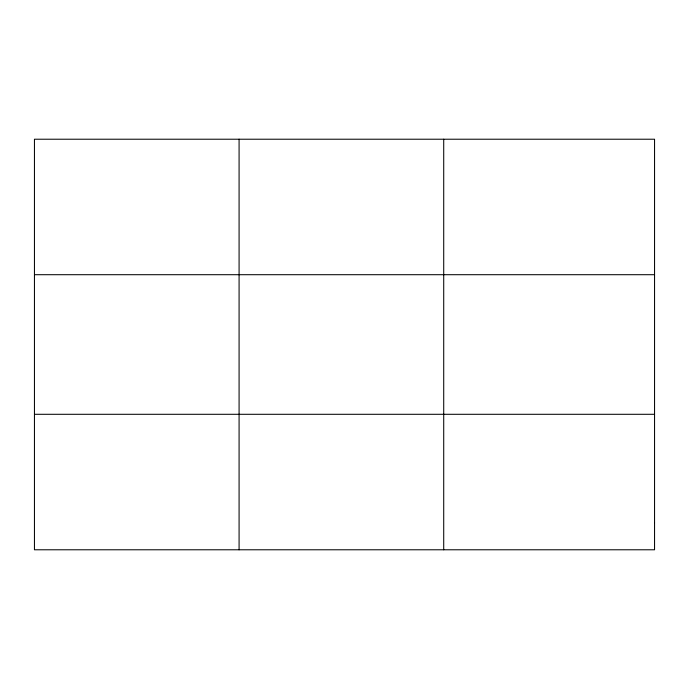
<?xml version="1.0" encoding="UTF-8"?>
<svg xmlns="http://www.w3.org/2000/svg" width="689" height="689" viewBox="0 0 689 689"><rect width="100%" height="100%" fill="white"/><g stroke="black" fill="none" stroke-linecap="round" stroke-linejoin="round"><path stroke-width="1.03" d="M239.083 139.221L239.083 549.779M443.716 139.221L443.716 549.779M34.45 274.704L654.55 274.704M34.45 414.296L654.55 414.296M654.55 522.684L654.55 549.779L34.45 549.779L34.45 139.221L654.55 139.221L654.55 522.684"/></g></svg>
